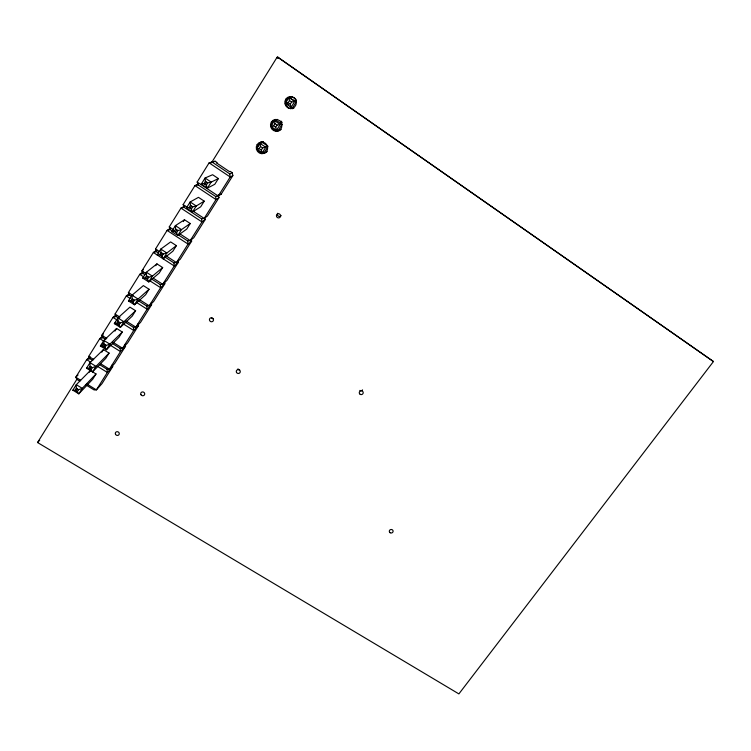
<?xml version="1.0" encoding="UTF-8"?>
<svg xmlns="http://www.w3.org/2000/svg" width="751" height="751" viewBox="0 0 751 751"><rect width="100%" height="100%" fill="white"/><g stroke="black" fill="none" stroke-linecap="round" stroke-linejoin="round"><path stroke-width="1.13" d="M713.45 361.541L277.72 57.151L713.45 361.541L458.88 693.905L37.55 442.536L77.156 378.833M211.444 162.845L277.035 57.339L277.72 57.151M92.795 360.442L89.951 358.678L88.731 356.378L99.761 338.654L102.943 335.735M119.071 318.302L116.208 316.5L115.053 314.068L126.29 295.997L129.632 293.228M131.453 296.316L129.538 295.096L128.402 292.599L139.761 274.35L142.906 271.909M158.499 252.909L156.574 251.669L155.504 249.032L167.088 230.416L170.374 228.295M172.223 230.886L170.299 229.628L169.257 226.924L180.953 208.121L184.755 205.99M218.325 194.753L218.992 197.644L207.407 216.053L204.178 218.428L201.55 218.813L184.155 207.37L183.15 204.591L194.96 185.6L198.442 184.004M197.175 182.033L209.107 162.854L215.124 161.221L217.114 162.554L216.372 162.817L229.562 171.669L230.228 171.35L232.209 172.674L232.866 175.593L221.169 194.19L218.25 196.03L215.584 196.462L198.151 184.887L197.175 182.033L218.25 196.03L230.219 176.992L232.866 175.593M72.847 390.191L76.283 384.681L90.373 370.478L96.025 373.96L92.748 379.189L78.827 393.843L72.847 390.191L75.016 390.407L77.259 391.787L78.827 393.843L82.272 388.342L96.025 373.96M86.534 368.225L90.007 362.658L103.422 349.572L109.092 353.083L105.788 358.368L92.533 371.914L86.534 368.225L88.759 368.375L91.012 369.764L92.533 371.914L96.006 366.357L109.092 353.083M128.459 300.954L132.035 295.209L143.366 285.605L149.064 289.248L145.666 294.683L134.504 304.784L128.459 300.954L130.834 300.907L133.115 302.353L134.504 304.784L138.081 299.048L149.064 289.248M142.718 278.067L146.342 272.266L156.94 263.873L162.657 267.553L159.221 273.035L148.782 281.944L142.718 278.067L145.159 277.945L147.44 279.41L148.782 281.944L152.397 276.152L162.657 267.553M186.417 207.952L190.153 201.963L198.48 197.344L204.234 201.155L200.695 206.807L192.519 211.97L186.417 207.952L189.036 207.614L191.327 209.125L192.519 211.97L196.255 205.99L204.234 201.155M201.296 184.079L205.07 178.025L212.599 174.73L218.372 178.578L214.795 184.286L207.417 188.144L201.296 184.079L203.972 183.666L206.272 185.197L207.417 188.144L211.191 182.099L218.372 178.578M75.016 390.407L76.302 388.342L76.283 384.681L82.272 388.342L78.555 389.713L77.259 391.787M88.759 368.375L90.064 366.281L90.007 362.658L96.006 366.357L92.317 367.68L91.012 369.764M102.784 343.733L100.371 346.033L102.634 346.117L103.957 344.005L103.873 340.4L116.612 328.459L122.291 332.017L118.949 337.34L106.379 349.769L100.371 346.033L103.873 340.4L109.89 344.155L122.291 332.017M115.973 322.132L114.34 323.615L116.668 323.634L118.001 321.494L117.888 317.926L129.923 307.14L135.612 310.736L132.242 316.115L120.367 327.389L114.34 323.615L117.888 317.926L123.915 321.719L135.612 310.736M130.834 300.907L132.185 298.748L132.035 295.209L138.081 299.048L134.457 300.193L133.115 302.353M145.159 277.945L146.52 275.767L146.342 272.266L152.397 276.152L148.801 277.222L147.44 279.41M159.625 254.749L161.005 252.543L160.789 249.079L170.646 241.916L176.382 245.633L172.908 251.181L163.211 258.86L161.916 256.222L159.625 254.749L157.137 254.936L160.789 249.079L166.863 253.003L176.382 245.633M173.556 230.322L171.697 231.571L174.251 231.299L175.64 229.074L175.396 225.638L184.493 219.743L190.238 223.507L186.736 229.102L177.79 235.532L171.697 231.571L175.396 225.638L181.489 229.618L190.238 223.507M189.036 207.614L190.435 205.361L190.153 201.963L196.255 205.99L192.735 206.872L191.327 209.125M203.972 183.666L205.389 181.385L205.07 178.025L211.191 182.099L207.689 182.915L206.272 185.197M76.133 391.102L77.428 389.027M89.885 369.07L91.19 366.976M103.769 346.821L105.093 344.709M117.794 324.338L119.137 322.207M131.979 301.63L133.321 299.471M146.295 278.677L147.656 276.499M160.77 255.49L162.15 253.284M175.396 232.05L176.785 229.825M190.181 208.365L191.589 206.112M205.117 184.427L206.534 182.155M89.285 372.224L90.373 370.478M101.779 352.21L103.422 349.572M114.941 331.125L116.612 328.459M155.795 265.704L156.94 263.873M183.328 221.611L184.493 219.743M104.896 347.525L106.22 345.413L109.89 344.155L106.379 349.769L104.896 347.525L102.634 346.117M118.93 325.052L120.263 322.921L123.915 321.719L120.367 327.389L118.93 325.052L116.668 323.634M161.916 256.222L163.286 254.016L166.863 253.003L163.211 258.86M176.541 232.801L177.931 230.566L181.489 229.618L177.79 235.532L176.541 232.801L174.251 231.299M112.237 364.826L112.716 366.601L101.986 383.658L96.4 389.882L94.072 389.919L85.539 384.69M125.088 344.38L125.558 346.183L114.734 363.4L109.421 369.163L107.055 369.248L99.451 364.554M138.062 323.747L138.531 325.558L127.595 342.944L122.563 348.257L120.169 348.38L112.547 343.629M151.158 302.916L151.618 304.746L140.587 322.301L135.837 327.145L133.406 327.314L124.807 321.907M164.375 281.888L164.835 283.737L153.692 301.451L149.233 305.826L146.764 306.032L138.146 300.569M177.724 260.653L178.184 262.521L166.929 280.414L162.77 284.3L160.263 284.545L151.627 279.015M191.205 239.222L191.655 241.109L180.296 259.17L176.438 262.559L173.885 262.85L165.229 257.255M204.807 217.574L205.258 219.48L193.786 237.72L190.238 240.602L187.647 240.94L178.006 234.659M256.476 149.13L259.142 148.632L260.494 146.483L260.081 143.413L265.76 147.271L262.146 152.979L256.476 149.13L260.081 143.413L262.606 142.634L268.098 146.37L262.634 147.938L261.273 150.078L262.146 152.979L264.605 151.899L267.516 147.299M270.839 126.356L274.481 120.582L276.556 120.526L282.066 124.309L278.527 129.885L276.518 130.242L270.839 126.356L273.561 125.792L274.932 123.615L274.481 120.582L280.17 124.478L282.066 124.309M285.342 103.347L289.022 97.517L296.157 102.023L292.599 107.656L291.041 107.29L285.342 103.347L288.121 102.718L289.501 100.521L289.022 97.517L296.157 102.023M275.701 127.257L277.063 125.088L280.17 124.478L276.518 130.242L275.701 127.257L273.561 125.792M290.261 104.192L291.651 102.005L294.721 101.46L291.041 107.29L290.261 104.192L288.121 102.718M112.716 366.601L107.355 372.44L96.4 389.882L86.572 383.855M37.55 442.536L39.681 440.255M125.558 346.183L120.479 351.562L109.421 369.163L100.55 363.691M138.531 325.558L133.734 330.478L122.563 348.257L112.688 342.099M278.067 58.203L278.734 58.137M151.618 304.746L147.121 309.196L135.837 327.145L125.943 320.921M78.048 375.002L75.767 377.227L77.006 379.462L79.85 381.208M90.026 356.5L86.684 359.673L75.767 377.227L80.676 380.241M164.835 283.737L160.63 287.699L149.233 305.826L139.77 299.818M103.413 333.885L101.826 335.321L103.018 337.687L105.872 339.471M178.184 262.521L174.27 265.995L162.77 284.3L153.279 278.217M115.607 315.11L112.96 317.429L101.826 335.321L106.764 338.401M191.655 241.109L188.05 244.075L176.438 262.559L165.971 255.791M143.45 269.731L141.892 270.923L142.99 273.486L144.905 274.716M205.258 219.48L201.972 221.93L190.238 240.602L179.752 233.758M156.884 249.961L153.354 252.496L141.892 270.923L145.685 273.355M218.992 197.644L216.025 199.578L204.178 218.428L193.664 211.51M229.759 173.894L230.219 176.992L209.107 162.854L212.289 162.188L229.759 173.894L232.209 172.674M212.289 162.188L215.124 161.221M89.951 358.678L86.684 359.673L90.618 362.104M103.018 337.687L99.761 338.654L103.704 341.114M116.208 316.5L112.96 317.429L117.907 320.536M129.538 295.096L126.29 295.997L130.083 298.391M142.99 273.486L139.761 274.35L143.554 276.781M156.574 251.669L153.354 252.496L174.27 265.995L173.885 262.85M170.299 229.628L167.088 230.416L188.05 244.075L187.647 240.94M184.155 207.37L180.953 208.121L201.972 221.93L201.55 218.813M198.151 184.887L194.96 185.6L216.025 199.578L215.584 196.462M219.273 194.565L221.169 194.19M76.302 388.342L78.555 389.713M88.731 356.378L93.659 359.419M97.517 366.366L107.355 372.44L107.055 369.248M90.064 366.281L92.317 367.68M109.627 344.803L120.479 351.562L120.169 348.38M103.957 344.005L106.22 345.413M115.053 314.068L120 317.185M123.84 324.263L133.734 330.478L133.406 327.314M118.001 321.494L120.263 322.921M132.185 298.748L134.457 300.193M136.701 302.597L147.121 309.196L146.764 306.032M128.402 292.599L133.143 295.603M146.52 275.767L148.801 277.222M149.242 280.414L160.63 287.699L160.263 284.545M161.005 252.543L163.286 254.016M155.504 249.032L159.315 251.491M175.64 229.074L177.931 230.566M169.257 226.924L173.077 229.412M183.15 204.591L186.971 207.107M190.435 205.361L192.735 206.872M205.389 181.385L207.689 182.915M260.494 146.483L262.634 147.938M259.142 148.632L261.273 150.078M274.932 123.615L277.063 125.088M289.501 100.521L291.651 102.005M287.079 103.845L288.919 105.112M277.035 57.339L278.001 58.287M281.137 215.537A2.075 2.028 56.7 0 1 278.321 216.1A2.075 2.028 56.7 0 1 277.701 213.237M213.275 318.837A2.018 1.943 30.5 0 1 211.575 317.748A2.046 1.971 30.1 0 0 209.689 320.658A2.046 1.971 30.1 0 0 213.209 320.884A2.046 1.971 30.1 0 0 211.547 317.786M239.644 369.877A1.981 1.906 20 0 1 237.973 368.816M362.545 389.882A1.943 1.887 -4.3 0 1 359.851 390.407M267.3 151.439A5.801 5.595 66.3 0 1 258.156 149.975M257.518 147.046A5.801 5.595 66.3 0 1 263.385 141.686M281.325 129.285A5.848 5.633 70.9 0 1 271.937 127.332A5.848 5.633 70.9 0 1 277.429 119.428M280.996 121.052A5.848 5.633 70.9 0 1 282.188 122.695M291.041 108.698A5.905 5.661 74.9 0 1 285.69 103.431A5.905 5.661 74.9 0 1 289.651 97.161A5.905 5.661 74.9 0 1 296.382 100.258M293.913 108.125A5.905 5.661 74.9 0 1 292.017 108.688M276.443 215.678A2.103 2.056 56.2 0 0 279.466 217.696A2.103 2.056 56.2 0 0 279.635 214.082A2.103 2.056 56.2 0 0 276.443 215.678M115.56 434.407A2.009 1.859 22.7 0 0 119.005 434.604A2.009 1.859 22.7 0 0 117.306 431.684A2.009 1.859 22.7 0 0 115.56 434.407M140.963 394.707A2.028 1.896 24.8 0 0 144.427 394.913A2.028 1.896 24.8 0 0 142.737 391.928A2.028 1.896 24.8 0 0 140.963 394.707M236.509 372.421A2.009 1.924 19.7 0 0 239.963 372.637A2.009 1.924 19.7 0 0 238.349 369.633A2.009 1.924 19.7 0 0 236.509 372.421M360.133 394.284A1.971 1.906 -4.4 0 0 363.202 392.82A1.971 1.906 -4.4 0 0 360.367 390.989A1.971 1.906 -4.4 0 0 360.133 394.284M390.135 532.731A1.906 1.774 -7.1 0 0 393.102 531.351A1.906 1.774 -7.1 0 0 390.379 529.662A1.906 1.774 -7.1 0 0 390.135 532.731M257.142 144.596A5.886 5.679 66.1 0 0 261.724 153.711A5.886 5.679 66.1 0 0 267.037 145.3A5.886 5.679 66.1 0 0 257.142 144.596M271.364 122.028A5.942 5.717 70.7 0 0 275.936 131.237A5.942 5.717 70.7 0 0 281.296 122.742A5.942 5.717 70.7 0 0 271.364 122.028M285.727 99.235A5.999 5.745 74.8 0 0 290.29 108.548A5.999 5.745 74.8 0 0 295.706 99.967A5.999 5.745 74.8 0 0 285.727 99.235"/></g></svg>
